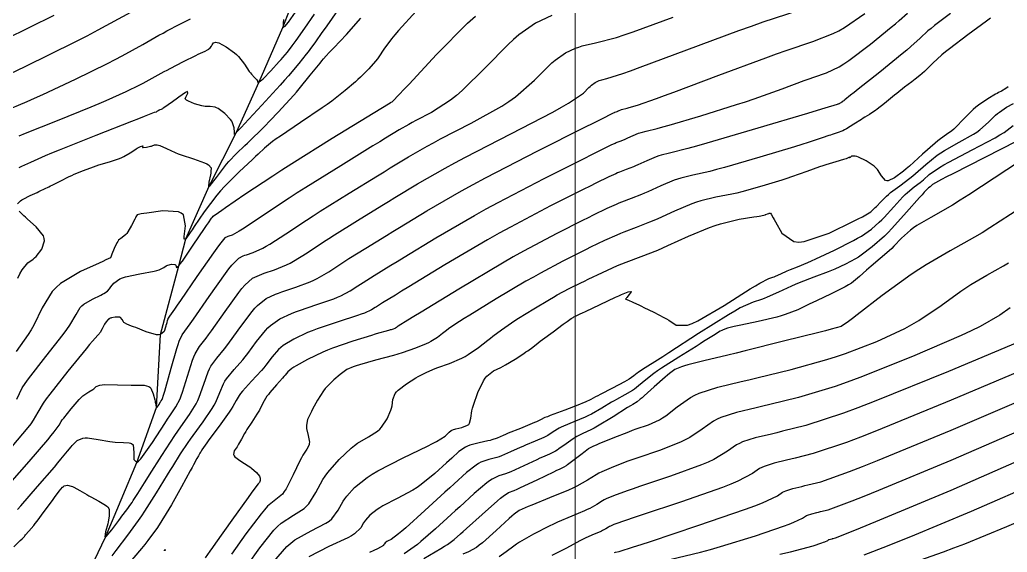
# Model space of a CAD drawing. Header units: metres. Extents: x 837475 to 838479, y 1189012 to 1191015.
# Drawn here: x 837627.1 to 837715, y 1190279.8 to 1190327.2 of the extents above; entities that cross this region are included whole.
import ezdxf

# ---------------------------------------------------------------- set-up
doc = ezdxf.new("R2010")
doc.units = ezdxf.units.M
doc.header["$LTSCALE"] = 0.3
doc.layers.add('COORD', color=7, linetype='Continuous', lineweight=20)
for name, color, linetype in [('COTAS 10', 1, 'Continuous'), ('COTAS INT', 252, 'Continuous'), ('DRENAJE', 5, 'Continuous')]:
    doc.layers.add(name, color=color, linetype=linetype)

msp = doc.modelspace()

# ---------------------------------------------------------------- linework, layer by layer
at = {"layer": 'COORD'}
msp.add_line((837676.514, 1189013.872), (837676.514, 1191013.872), dxfattribs=at)
at = {"layer": 'COTAS 10'}
for points in [[(837636.943, 1190327.899), (837634.044, 1190326.306), (837633.063, 1190325.796), (837632.005, 1190325.256), (837627.538, 1190323.057), (837623.487, 1190321.11)], [(837626.564, 1190280.319), (837627.134, 1190280.87), (837627.292, 1190281.015), (837627.324, 1190281.046), (837627.352, 1190281.072), (837627.415, 1190281.136), (837627.509, 1190281.246), (837627.558, 1190281.302), (837627.616, 1190281.369), (837627.907, 1190281.703), (837628.332, 1190282.22), (837628.475, 1190282.402), (837628.628, 1190282.601), (837629.274, 1190283.46), (837629.913, 1190284.325), (837630.062, 1190284.528), (837630.199, 1190284.715), (837630.593, 1190285.259), (837630.898, 1190285.612), (837630.979, 1190285.678), (837631.058, 1190285.73), (837631.331, 1190285.806), (837631.659, 1190285.725), (837631.773, 1190285.679), (837631.897, 1190285.622), (837632.43, 1190285.328), (837633.055, 1190284.961), (837633.237, 1190284.858), (837633.423, 1190284.754), (837634.129, 1190284.372), (837634.718, 1190284.028), (837634.83, 1190283.948), (837634.921, 1190283.874), (837635.065, 1190283.662), (837635.063, 1190283.468), (837635.062, 1190283.405), (837635.06, 1190283.339), (837635.048, 1190283.07), (837634.99, 1190282.674), (837634.959, 1190282.529), (837634.921, 1190282.368), (837634.727, 1190281.659), (837634.669, 1190281.189), (837634.716, 1190281.18), (837634.791, 1190281.223), (837635.288, 1190281.814), (837635.902, 1190282.655), (837636.05, 1190282.855), (837636.189, 1190283.042), (837636.609, 1190283.599), (837636.979, 1190284.108), (837637.085, 1190284.263), (837637.193, 1190284.426), (837637.599, 1190285.065), (837638.181, 1190285.999), (837638.4, 1190286.347), (837638.646, 1190286.734), (837639.742, 1190288.453), (837640.886, 1190290.213), (837641.162, 1190290.626), (837641.419, 1190291.005), (837642.198, 1190292.106), (837642.794, 1190293.057), (837642.937, 1190293.343), (837643.07, 1190293.639), (837643.466, 1190294.79), (837643.848, 1190295.887), (837643.97, 1190296.15), (837644.1, 1190296.394), (837644.633, 1190297.125), (837645.312, 1190297.928), (837645.535, 1190298.217), (837645.774, 1190298.535), (837646.761, 1190299.926), (837647.77, 1190301.269), (837648.021, 1190301.557), (837648.261, 1190301.809), (837649.029, 1190302.417), (837649.853, 1190302.8), (837650.127, 1190302.91), (837650.423, 1190303.021), (837651.658, 1190303.437), (837652.941, 1190303.907), (837653.266, 1190304.051), (837653.578, 1190304.202), (837654.595, 1190304.801), (837655.667, 1190305.515), (837656.014, 1190305.739), (837656.382, 1190305.973), (837657.892, 1190306.914), (837659.728, 1190308.038), (837660.301, 1190308.389), (837660.903, 1190308.756), (837663.312, 1190310.223), (837666.409, 1190312.001), (837667.444, 1190312.565), (837668.557, 1190313.16), (837673.216, 1190315.564), (837677.387, 1190317.669), (837678.19, 1190318.074), (837678.842, 1190318.403), (837679.928, 1190318.949), (837680.021, 1190318.99), (837680.073, 1190319.012), (837680.166, 1190319.047), (837680.267, 1190319.086), (837680.298, 1190319.099), (837680.33, 1190319.113), (837680.456, 1190319.171), (837680.585, 1190319.226), (837680.653, 1190319.248), (837680.767, 1190319.275), (837681.036, 1190319.343), (837681.166, 1190319.38), (837681.321, 1190319.424), (837682.084, 1190319.649), (837683.754, 1190320.224), (837684.482, 1190320.489), (837685.324, 1190320.8), (837689.323, 1190322.307), (837693.495, 1190323.865), (837694.447, 1190324.208), (837695.31, 1190324.513), (837697.693, 1190325.297), (837699.498, 1190326.008), (837699.998, 1190326.267), (837700.497, 1190326.553), (837702.297, 1190327.812)], [(837662.366, 1190328.011), (837660.802, 1190326.277), (837660.471, 1190325.89), (837660.183, 1190325.542), (837659.51, 1190324.62), (837659.066, 1190323.948), (837658.923, 1190323.759), (837658.771, 1190323.568), (837658.149, 1190322.866), (837657.416, 1190322.136), (837657.194, 1190321.928), (837656.964, 1190321.717), (837656.065, 1190320.931), (837654.876, 1190320.009), (837654.464, 1190319.711), (837654.015, 1190319.395), (837652.094, 1190318.102), (837650.287, 1190316.892), (837649.911, 1190316.63), (837649.588, 1190316.398), (837648.868, 1190315.82), (837648.299, 1190315.27), (837648.072, 1190315.055), (837647.814, 1190314.814), (837646.631, 1190313.717), (837645.313, 1190312.392), (837644.971, 1190312.008), (837644.639, 1190311.615), (837643.52, 1190310.131), (837642.626, 1190308.828), (837642.436, 1190308.55), (837642.27, 1190308.307), (837641.876, 1190307.727), (837641.729, 1190307.695), (837641.718, 1190307.797), (837641.721, 1190307.948), (837641.839, 1190308.892), (837641.657, 1190309.862), (837641.469, 1190310.028), (837641.223, 1190310.149), (837639.838, 1190310.218), (837638.406, 1190310.03), (837638.129, 1190309.991), (837637.905, 1190309.956), (837637.53, 1190309.876), (837637.434, 1190309.704), (837637.386, 1190309.611), (837637.328, 1190309.5), (837637.044, 1190308.935), (837636.705, 1190308.348), (837636.613, 1190308.223), (837636.521, 1190308.113), (837636.198, 1190307.853), (837635.896, 1190307.607), (837635.818, 1190307.507), (837635.742, 1190307.394), (837635.487, 1190306.87), (837635.291, 1190306.372), (837635.252, 1190306.275), (837635.22, 1190306.196), (837635.16, 1190306.057), (837634.741, 1190305.853), (837634.483, 1190305.732), (837634.164, 1190305.584), (837632.496, 1190304.816), (837630.714, 1190303.747), (837630.321, 1190303.408), (837629.973, 1190303.051), (837629.08, 1190301.606), (837628.356, 1190300.056), (837628.114, 1190299.632), (837627.854, 1190299.21), (837626.764, 1190297.707)], [(837647.361, 1190278.67), (837648.464, 1190280.235), (837649.718, 1190281.796), (837650.047, 1190282.132), (837650.369, 1190282.425), (837651.464, 1190283.136), (837652.403, 1190283.712), (837652.625, 1190283.919), (837652.831, 1190284.148), (837653.442, 1190285.15), (837654.067, 1190286.293), (837654.283, 1190286.61), (837654.517, 1190286.928), (837655.518, 1190288.079), (837656.6, 1190289.093), (837656.886, 1190289.324), (837657.165, 1190289.534), (837658.123, 1190290.112), (837658.939, 1190290.625), (837659.129, 1190290.794), (837659.303, 1190290.974), (837659.8, 1190291.721), (837660.118, 1190292.483), (837660.18, 1190292.673), (837660.23, 1190292.853), (837660.314, 1190293.429), (837660.504, 1190293.959), (837660.621, 1190294.111), (837660.766, 1190294.265), (837661.522, 1190294.839), (837662.361, 1190295.352), (837662.56, 1190295.467), (837662.743, 1190295.571), (837663.28, 1190295.849), (837663.863, 1190296.095), (837664.075, 1190296.179), (837664.309, 1190296.269), (837665.335, 1190296.65), (837666.444, 1190297.125), (837666.73, 1190297.274), (837667.006, 1190297.431), (837667.929, 1190298.063), (837668.766, 1190298.719), (837668.989, 1190298.892), (837669.208, 1190299.06), (837669.967, 1190299.635), (837670.853, 1190300.256), (837671.152, 1190300.454), (837671.475, 1190300.663), (837672.837, 1190301.511), (837674.244, 1190302.346), (837674.595, 1190302.548), (837674.929, 1190302.736), (837675.996, 1190303.305), (837677.033, 1190303.819), (837677.347, 1190303.973), (837677.674, 1190304.131), (837678.952, 1190304.74), (837680.308, 1190305.348), (837680.683, 1190305.506), (837681.058, 1190305.659), (837682.409, 1190306.172), (837683.877, 1190306.741), (837684.324, 1190306.929), (837684.789, 1190307.13), (837686.618, 1190307.967), (837688.494, 1190308.76), (837688.989, 1190308.933), (837689.473, 1190309.087), (837691.136, 1190309.475), (837692.44, 1190309.688), (837692.699, 1190309.732), (837692.913, 1190309.769), (837693.319, 1190309.848), (837693.439, 1190309.886), (837693.475, 1190309.897), (837693.51, 1190309.91), (837693.645, 1190309.958), (837693.756, 1190309.998), (837693.776, 1190310.005), (837693.792, 1190310.01), (837693.811, 1190310.013), (837693.812, 1190310.011), (837693.858, 1190310.034), (837693.904, 1190310.035), (837693.916, 1190310.026), (837693.928, 1190310.014), (837693.97, 1190309.937), (837694.14, 1190309.614), (837694.233, 1190309.447), (837694.346, 1190309.245), (837694.921, 1190308.234), (837695.997, 1190307.486), (837696.426, 1190307.451), (837696.912, 1190307.49), (837699.141, 1190308.25), (837701.289, 1190309.299), (837701.724, 1190309.519), (837702.09, 1190309.709), (837702.835, 1190310.143), (837703.151, 1190310.425), (837703.246, 1190310.519), (837703.345, 1190310.62), (837703.73, 1190311.042), (837704.236, 1190311.546), (837704.411, 1190311.697), (837704.601, 1190311.855), (837705.417, 1190312.468), (837706.331, 1190313.153), (837706.584, 1190313.356), (837706.836, 1190313.564), (837707.749, 1190314.364), (837708.759, 1190315.177), (837709.074, 1190315.394), (837709.404, 1190315.606), (837710.722, 1190316.344), (837711.984, 1190317.051), (837712.279, 1190317.244), (837712.549, 1190317.436), (837713.327, 1190318.122), (837713.949, 1190318.74), (837714.121, 1190318.889), (837714.294, 1190319.029), (837714.915, 1190319.456), (837715.535, 1190319.792)], [(837663.066, 1190279.267), (837664.582, 1190280.165), (837664.897, 1190280.359), (837665.166, 1190280.531), (837665.759, 1190280.954), (837666.32, 1190281.463), (837666.568, 1190281.688), (837666.858, 1190281.95), (837668.241, 1190283.201), (837669.605, 1190284.406), (837669.882, 1190284.638), (837670.115, 1190284.827), (837670.595, 1190285.146), (837671.105, 1190285.342), (837671.358, 1190285.454), (837671.659, 1190285.591), (837673.15, 1190286.292), (837674.617, 1190286.992), (837674.904, 1190287.128), (837675.138, 1190287.239), (837675.55, 1190287.432), (837675.748, 1190287.562), (837675.846, 1190287.634), (837675.963, 1190287.722), (837676.544, 1190288.168), (837677.154, 1190288.637), (837677.29, 1190288.74), (837677.411, 1190288.831), (837677.727, 1190289.062), (837678.197, 1190289.301), (837678.414, 1190289.398), (837678.669, 1190289.508), (837679.907, 1190290.015), (837681.292, 1190290.555), (837681.64, 1190290.687), (837681.972, 1190290.81), (837683.044, 1190291.187), (837684.029, 1190291.63), (837684.307, 1190291.794), (837684.586, 1190291.977), (837685.614, 1190292.788), (837686.799, 1190293.618), (837687.178, 1190293.813), (837687.58, 1190293.993), (837689.214, 1190294.516), (837691.297, 1190295.02), (837691.982, 1190295.187), (837692.713, 1190295.367), (837695.743, 1190296.117), (837698.942, 1190297), (837699.78, 1190297.264), (837700.597, 1190297.536), (837703.376, 1190298.588), (837705.862, 1190299.755), (837706.495, 1190300.099), (837707.104, 1190300.453), (837709.102, 1190301.809), (837710.847, 1190303.085), (837711.297, 1190303.388), (837711.732, 1190303.67), (837713.181, 1190304.506), (837714.656, 1190305.324), (837715.108, 1190305.594)], [(837684.344, 1190279.045), (837687.678, 1190279.846), (837688.576, 1190280.086), (837689.464, 1190280.335), (837692.583, 1190281.3), (837695.081, 1190282.16), (837695.578, 1190282.342), (837695.99, 1190282.5), (837696.775, 1190282.867), (837697.04, 1190283.053), (837697.125, 1190283.097), (837697.215, 1190283.137), (837697.582, 1190283.255), (837698.049, 1190283.368), (837698.202, 1190283.405), (837698.366, 1190283.445), (837699.046, 1190283.613), (837701.18, 1190284.404), (837702.261, 1190284.837), (837703.555, 1190285.363), (837710, 1190288.035), (837717.448, 1190291.266)]]:
    msp.add_lwpolyline(points, dxfattribs=at)
at = {"layer": 'COTAS INT'}
for points in [[(837625.837, 1190325.514), (837630.152, 1190327.657)], [(837674.462, 1190327.612), (837672.999, 1190326.945), (837671.518, 1190325.889), (837671.048, 1190325.485), (837670.552, 1190325.033), (837668.545, 1190322.999), (837666.485, 1190320.954), (837665.956, 1190320.495), (837665.445, 1190320.083), (837663.75, 1190318.983), (837662.348, 1190318.262), (837662.022, 1190318.088), (837661.723, 1190317.927), (837660.868, 1190317.438), (837659.655, 1190316.697), (837659.131, 1190316.376), (837658.526, 1190316.004), (837655.658, 1190314.244), (837652.548, 1190312.305), (837651.789, 1190311.822), (837651.075, 1190311.361), (837648.866, 1190309.891), (837647.258, 1190308.809), (837646.922, 1190308.594), (837646.635, 1190308.415), (837645.993, 1190308.074), (837645.695, 1190307.973), (837645.624, 1190307.947), (837645.557, 1190307.92), (837645.359, 1190307.828), (837644.874, 1190307.245), (837644.627, 1190306.909), (837644.331, 1190306.498), (837642.857, 1190304.384), (837641.391, 1190302.254), (837641.101, 1190301.834), (837640.861, 1190301.487), (837640.41, 1190300.844), (837640.305, 1190300.681), (837640.282, 1190300.637), (837640.263, 1190300.594), (837640.216, 1190300.44), (837640.189, 1190300.306), (837640.182, 1190300.275), (837640.175, 1190300.247), (837640.151, 1190300.167), (837640.105, 1190300.026), (837640.084, 1190299.959), (837640.059, 1190299.88), (837639.938, 1190299.496), (837639.608, 1190299.21), (837639.451, 1190299.193), (837639.265, 1190299.202), (837638.356, 1190299.462), (837637.425, 1190299.83), (837637.226, 1190299.908), (837637.051, 1190299.975), (837636.63, 1190300.133), (837636.409, 1190300.252), (837636.36, 1190300.295), (837636.317, 1190300.342), (837636.204, 1190300.551), (837636.063, 1190300.729), (837636.001, 1190300.757), (837635.929, 1190300.776), (837635.588, 1190300.768), (837635.252, 1190300.702), (837635.185, 1190300.684), (837635.128, 1190300.667), (837635.012, 1190300.605), (837634.955, 1190300.536), (837634.935, 1190300.513), (837634.912, 1190300.488), (837634.815, 1190300.388), (837634.687, 1190300.22), (837634.646, 1190300.153), (837634.602, 1190300.078), (837634.419, 1190299.731), (837634.239, 1190299.397), (837634.196, 1190299.329), (837634.157, 1190299.272), (837634.039, 1190299.155), (837633.571, 1190298.637), (837633.311, 1190298.327), (837632.993, 1190297.945), (837631.374, 1190295.965), (837629.755, 1190293.912), (837629.438, 1190293.485), (837629.178, 1190293.119), (837628.711, 1190292.305), (837628.299, 1190291.585), (837628.073, 1190291.278), (837627.798, 1190290.924), (837626.4, 1190289.256)], [(837626.832, 1190293.473), (837627.32, 1190294.456), (837627.573, 1190294.842), (837627.878, 1190295.276), (837629.406, 1190297.251), (837630.953, 1190299.224), (837631.27, 1190299.656), (837631.538, 1190300.04), (837632.106, 1190301.014), (837632.482, 1190301.618), (837632.629, 1190301.768), (837632.796, 1190301.91), (837633.553, 1190302.362), (837634.294, 1190302.72), (837634.449, 1190302.802), (837634.583, 1190302.877), (837634.888, 1190303.089), (837635.078, 1190303.299), (837635.139, 1190303.373), (837635.204, 1190303.453), (837635.471, 1190303.801), (837636.004, 1190304.167), (837636.237, 1190304.258), (837636.507, 1190304.346), (837637.792, 1190304.626), (837639.048, 1190304.866), (837639.3, 1190304.927), (837639.51, 1190304.987), (837639.922, 1190305.183), (837640.112, 1190305.339), (837640.181, 1190305.373), (837640.258, 1190305.403), (837640.597, 1190305.477), (837640.9, 1190305.462), (837640.954, 1190305.436), (837640.995, 1190305.399), (837641.035, 1190305.187), (837641.239, 1190305.323), (837641.383, 1190305.505), (837641.565, 1190305.751), (837642.541, 1190307.163), (837643.534, 1190308.642), (837643.727, 1190308.93), (837643.885, 1190309.165), (837644.161, 1190309.575), (837644.213, 1190309.642), (837644.229, 1190309.661), (837644.247, 1190309.68), (837644.318, 1190309.75), (837644.795, 1190310.093), (837645.068, 1190310.283), (837645.403, 1190310.516), (837647.121, 1190311.702), (837649.605, 1190313.352), (837650.422, 1190313.878), (837651.295, 1190314.433), (837654.913, 1190316.687), (837659.24, 1190319.344), (837660.053, 1190319.844), (837660.105, 1190319.873), (837660.123, 1190319.883), (837660.143, 1190319.894), (837660.229, 1190319.938), (837660.895, 1190320.612), (837661.28, 1190321.019), (837661.753, 1190321.523), (837664.189, 1190324.139), (837666.96, 1190326.947), (837667.644, 1190327.57)], [(837626.896, 1190283.635), (837627.192, 1190283.976), (837628.67, 1190285.677), (837630.175, 1190287.42), (837630.488, 1190287.787), (837630.756, 1190288.105), (837631.349, 1190288.835), (837631.662, 1190289.225), (837631.754, 1190289.328), (837631.847, 1190289.429), (837632.202, 1190289.772), (837632.714, 1190289.989), (837632.907, 1190290.01), (837633.122, 1190290.013), (837634.083, 1190289.882), (837635.099, 1190289.688), (837635.348, 1190289.653), (837635.583, 1190289.625), (837636.318, 1190289.589), (837636.843, 1190289.566), (837636.947, 1190289.546), (837637.032, 1190289.521), (837637.188, 1190289.38), (837637.219, 1190289.075), (837637.226, 1190288.946), (837637.232, 1190288.797), (837637.247, 1190288.099), (837637.504, 1190287.828), (837637.664, 1190287.948), (837637.861, 1190288.153), (837638.893, 1190289.601), (837639.992, 1190291.303), (837640.232, 1190291.67), (837640.445, 1190291.99), (837640.982, 1190292.767), (837641.358, 1190293.479), (837641.47, 1190293.759), (837641.584, 1190294.074), (837642.022, 1190295.512), (837642.464, 1190296.935), (837642.581, 1190297.241), (837642.696, 1190297.509), (837643.091, 1190298.16), (837643.671, 1190298.881), (837643.901, 1190299.193), (837644.163, 1190299.555), (837645.362, 1190301.269), (837646.587, 1190302.959), (837646.865, 1190303.306), (837647.117, 1190303.599), (837647.806, 1190304.221), (837648.421, 1190304.507), (837648.626, 1190304.589), (837648.847, 1190304.672), (837649.77, 1190304.983), (837650.839, 1190305.41), (837651.152, 1190305.566), (837651.471, 1190305.738), (837652.685, 1190306.498), (837654.136, 1190307.464), (837654.606, 1190307.766), (837655.104, 1190308.084), (837657.147, 1190309.357), (837659.327, 1190310.694), (837659.911, 1190311.051), (837660.487, 1190311.403), (837662.497, 1190312.628), (837664.959, 1190314.033), (837665.82, 1190314.498), (837666.758, 1190314.997), (837670.792, 1190317.073), (837674.546, 1190319.027), (837675.307, 1190319.448), (837675.948, 1190319.817), (837677.256, 1190320.718), (837677.737, 1190321.206), (837677.856, 1190321.314), (837677.968, 1190321.411), (837678.323, 1190321.664), (837678.673, 1190321.823), (837678.783, 1190321.861), (837678.899, 1190321.897), (837679.362, 1190322.001), (837680.757, 1190322.449), (837681.46, 1190322.701), (837682.3, 1190323.008), (837686.478, 1190324.578), (837691.099, 1190326.29), (837692.218, 1190326.687), (837693.267, 1190327.051), (837696.478, 1190328.085)], [(837655.384, 1190328.077), (837654.413, 1190326.704), (837654.19, 1190326.387), (837653.986, 1190326.097), (837653.414, 1190325.279), (837652.918, 1190324.593), (837652.762, 1190324.386), (837652.599, 1190324.173), (837651.942, 1190323.343), (837651.003, 1190322.24), (837650.662, 1190321.854), (837650.284, 1190321.434), (837648.627, 1190319.626), (837647.108, 1190317.99), (837646.818, 1190317.679), (837646.584, 1190317.428), (837646.213, 1190317.032), (837646.207, 1190317.122), (837646.204, 1190317.178), (837646.2, 1190317.247), (837646.181, 1190317.609), (837646.038, 1190318.08), (837645.956, 1190318.218), (837645.856, 1190318.359), (837645.341, 1190318.896), (837644.754, 1190319.332), (837644.609, 1190319.41), (837644.472, 1190319.47), (837644.037, 1190319.528), (837643.591, 1190319.527), (837643.446, 1190319.549), (837643.292, 1190319.58), (837642.657, 1190319.77), (837642.105, 1190319.992), (837642.003, 1190320.042), (837641.924, 1190320.088), (837641.819, 1190320.215), (837641.881, 1190320.351), (837641.906, 1190320.403), (837641.935, 1190320.46), (837642.067, 1190320.718), (837642.034, 1190320.842), (837641.958, 1190320.815), (837641.854, 1190320.762), (837641.237, 1190320.349), (837640.56, 1190319.856), (837640.417, 1190319.753), (837640.293, 1190319.664), (837640.009, 1190319.461), (837639.861, 1190319.364), (837639.823, 1190319.341), (837639.786, 1190319.321), (837639.667, 1190319.262), (837639.561, 1190319.212), (837639.533, 1190319.197), (837639.506, 1190319.182), (837639.414, 1190319.122), (837639.307, 1190319.06), (837639.27, 1190319.044), (837639.231, 1190319.028), (837639.065, 1190318.973), (837638.156, 1190318.63), (837637.648, 1190318.433), (837637.029, 1190318.19), (837633.867, 1190316.945), (837630.608, 1190315.642), (837629.928, 1190315.364), (837629.344, 1190315.122), (837628.037, 1190314.543), (837627.252, 1190314.17), (837626.997, 1190314.058)], [(837627.038, 1190316.918), (837627.618, 1190317.154), (837630.448, 1190318.282), (837633.456, 1190319.494), (837634.148, 1190319.782), (837634.779, 1190320.05), (837636.552, 1190320.846), (837637.788, 1190321.454), (837638.081, 1190321.604), (837638.352, 1190321.745), (837639.154, 1190322.186), (837639.942, 1190322.625), (837640.205, 1190322.764), (837640.486, 1190322.912), (837641.664, 1190323.513), (837642.755, 1190324.055), (837642.982, 1190324.166), (837643.176, 1190324.26), (837643.607, 1190324.456), (837643.807, 1190324.552), (837643.856, 1190324.583), (837643.903, 1190324.615), (837644.05, 1190324.747), (837644.171, 1190324.901), (837644.202, 1190324.948), (837644.232, 1190324.997), (837644.328, 1190325.187), (837644.556, 1190325.256), (837644.668, 1190325.228), (837644.803, 1190325.179), (837645.466, 1190324.831), (837646.205, 1190324.3), (837646.387, 1190324.135), (837646.56, 1190323.962), (837647.101, 1190323.275), (837647.526, 1190322.645), (837647.625, 1190322.51), (837647.716, 1190322.391), (837647.975, 1190322.1), (837648.142, 1190321.944), (837648.174, 1190321.91), (837648.2, 1190321.881), (837648.243, 1190321.806), (837648.254, 1190321.753), (837648.26, 1190321.736), (837648.268, 1190321.718), (837648.307, 1190321.647), (837648.51, 1190321.764), (837648.621, 1190321.864), (837648.756, 1190321.994), (837649.443, 1190322.709), (837650.182, 1190323.515), (837650.35, 1190323.702), (837650.503, 1190323.874), (837650.922, 1190324.366), (837651.35, 1190324.932), (837651.508, 1190325.15), (837651.684, 1190325.395), (837652.462, 1190326.504), (837653.325, 1190327.742)], [(837635.332, 1190279.521), (837635.668, 1190279.973), (837636.718, 1190281.362), (837637.67, 1190282.671), (837637.944, 1190283.072), (837638.223, 1190283.489), (837639.266, 1190285.135), (837640.247, 1190286.731), (837640.486, 1190287.117), (837640.711, 1190287.478), (837641.408, 1190288.582), (837642.083, 1190289.596), (837642.295, 1190289.901), (837642.518, 1190290.217), (837643.413, 1190291.444), (837644.231, 1190292.636), (837644.404, 1190292.928), (837644.555, 1190293.205), (837644.911, 1190294.068), (837645.231, 1190294.84), (837645.36, 1190295.058), (837645.505, 1190295.278), (837646.174, 1190296.091), (837646.954, 1190296.975), (837647.169, 1190297.24), (837647.385, 1190297.515), (837648.16, 1190298.582), (837648.952, 1190299.579), (837649.177, 1190299.809), (837649.406, 1190300.019), (837650.253, 1190300.614), (837651.284, 1190301.093), (837651.629, 1190301.231), (837651.998, 1190301.37), (837653.547, 1190301.892), (837655.043, 1190302.404), (837655.381, 1190302.537), (837655.685, 1190302.667), (837656.505, 1190303.105), (837657.198, 1190303.566), (837657.423, 1190303.711), (837657.661, 1190303.863), (837658.637, 1190304.471), (837660.128, 1190305.383), (837660.691, 1190305.726), (837661.319, 1190306.109), (837664.127, 1190307.817), (837667.572, 1190309.825), (837668.602, 1190310.396), (837669.664, 1190310.973), (837673.772, 1190313.113), (837677.316, 1190314.899), (837678.022, 1190315.254), (837678.608, 1190315.548), (837679.733, 1190316.107), (837680.079, 1190316.262), (837680.174, 1190316.302), (837680.27, 1190316.341), (837680.615, 1190316.472), (837680.989, 1190316.617), (837681.103, 1190316.665), (837681.222, 1190316.717), (837681.688, 1190316.93), (837682.167, 1190317.132), (837682.293, 1190317.177), (837682.417, 1190317.216), (837682.841, 1190317.315), (837683.836, 1190317.567), (837684.319, 1190317.703), (837684.893, 1190317.867), (837687.715, 1190318.699), (837690.899, 1190319.686), (837691.7, 1190319.948), (837692.466, 1190320.205), (837694.942, 1190321.093), (837696.919, 1190321.831), (837697.369, 1190321.993), (837697.778, 1190322.138), (837698.907, 1190322.509), (837700.027, 1190323.057), (837700.43, 1190323.312), (837700.874, 1190323.613), (837702.813, 1190325.076), (837704.66, 1190326.569), (837705.046, 1190326.889), (837705.377, 1190327.169), (837706.118, 1190327.842)], [(837709.948, 1190327.801), (837708.519, 1190326.718), (837708.207, 1190326.47), (837707.931, 1190326.244), (837707.239, 1190325.613), (837706.41, 1190324.854), (837706.048, 1190324.547), (837705.628, 1190324.197), (837703.636, 1190322.584), (837701.72, 1190321.057), (837701.349, 1190320.761), (837701.047, 1190320.521), (837700.532, 1190320.112), (837700.469, 1190320.062), (837700.451, 1190320.048), (837700.433, 1190320.033), (837700.368, 1190319.981), (837700.31, 1190319.935), (837700.297, 1190319.925), (837700.284, 1190319.916), (837700.247, 1190319.892), (837700.209, 1190319.869), (837700.197, 1190319.861), (837700.182, 1190319.852), (837700.122, 1190319.813), (837700.061, 1190319.775), (837700.031, 1190319.76), (837699.987, 1190319.743), (837699.945, 1190319.73), (837699.932, 1190319.725), (837699.918, 1190319.721), (837699.864, 1190319.701), (837698.745, 1190319.364), (837698.061, 1190319.159), (837697.214, 1190318.906), (837692.801, 1190317.587), (837688.262, 1190316.25), (837687.335, 1190315.985), (837686.552, 1190315.766), (837684.915, 1190315.355), (837684.181, 1190315.184), (837683.967, 1190315.116), (837683.749, 1190315.039), (837682.921, 1190314.689), (837682.114, 1190314.32), (837681.908, 1190314.231), (837681.711, 1190314.148), (837681.063, 1190313.897), (837680.467, 1190313.671), (837680.301, 1190313.603), (837680.136, 1190313.534), (837679.538, 1190313.265), (837678.375, 1190312.694), (837677.853, 1190312.434), (837677.245, 1190312.129), (837674.328, 1190310.661), (837670.771, 1190308.787), (837669.759, 1190308.227), (837668.736, 1190307.649), (837664.942, 1190305.412), (837661.735, 1190303.462), (837661.081, 1190303.064), (837660.529, 1190302.728), (837659.382, 1190302.028), (837658.939, 1190301.752), (837658.831, 1190301.683), (837658.729, 1190301.617), (837658.415, 1190301.408), (837657.792, 1190301.131), (837657.495, 1190301.023), (837657.146, 1190300.901), (837655.435, 1190300.346), (837653.574, 1190299.719), (837653.13, 1190299.552), (837652.716, 1190299.386), (837651.476, 1190298.811), (837650.55, 1190298.229), (837650.333, 1190298.061), (837650.134, 1190297.888), (837649.559, 1190297.239), (837648.996, 1190296.495), (837648.803, 1190296.264), (837648.596, 1190296.022), (837647.716, 1190295.056), (837646.91, 1190294.163), (837646.749, 1190293.966), (837646.615, 1190293.792), (837646.356, 1190293.346), (837646.072, 1190292.812), (837645.923, 1190292.581), (837645.742, 1190292.315), (837644.832, 1190291.056), (837643.922, 1190289.825), (837643.741, 1190289.576), (837643.592, 1190289.368), (837643.308, 1190288.947), (837643.231, 1190288.804), (837643.211, 1190288.769), (837643.191, 1190288.738), (837643.126, 1190288.642), (837643.048, 1190288.524), (837643.021, 1190288.477), (837642.992, 1190288.425), (837642.866, 1190288.184), (837642.571, 1190287.626), (837642.434, 1190287.372), (837642.274, 1190287.076), (837641.499, 1190285.648), (837640.604, 1190284.057), (837640.369, 1190283.657), (837640.138, 1190283.276), (837639.351, 1190282.046), (837638.494, 1190280.865), (837638.22, 1190280.515), (837637.931, 1190280.153), (837636.753, 1190278.763)], [(837650.565, 1190327.254), (837650.548, 1190326.954), (837650.543, 1190326.878), (837650.538, 1190326.804), (837650.52, 1190326.559), (837650.714, 1190326.676), (837650.843, 1190326.831), (837651.005, 1190327.038), (837651.858, 1190328.228)], [(837625.644, 1190319.072), (837627.745, 1190319.956), (837628.419, 1190320.256), (837629.133, 1190320.58), (837632.045, 1190321.951), (837634.897, 1190323.355), (837635.572, 1190323.7), (837636.198, 1190324.025), (837638.049, 1190325.042), (837639.481, 1190325.862), (837639.844, 1190326.064), (837640.192, 1190326.254), (837641.328, 1190326.847), (837642.295, 1190327.318)], [(837626.207, 1190285.937), (837627.917, 1190287.906), (837629.578, 1190289.84), (837629.898, 1190290.223), (837630.157, 1190290.541), (837630.59, 1190291.137), (837630.777, 1190291.462), (837630.881, 1190291.608), (837631.007, 1190291.779), (837631.654, 1190292.599), (837632.379, 1190293.428), (837632.555, 1190293.604), (837632.721, 1190293.758), (837633.23, 1190294.12), (837633.599, 1190294.324), (837633.676, 1190294.376), (837633.743, 1190294.428), (837633.894, 1190294.601), (837634.233, 1190294.722), (837634.417, 1190294.741), (837634.642, 1190294.753), (837635.782, 1190294.745), (837636.999, 1190294.709), (837637.272, 1190294.704), (837637.517, 1190294.701), (837638.173, 1190294.71), (837638.587, 1190294.603), (837638.679, 1190294.527), (837638.762, 1190294.432), (837638.981, 1190293.921), (837639.11, 1190293.391), (837639.136, 1190293.283), (837639.158, 1190293.192), (837639.201, 1190293.003), (837639.215, 1190292.916), (837639.217, 1190292.889), (837639.22, 1190292.861), (837639.224, 1190292.749), (837639.261, 1190292.71), (837639.284, 1190292.727), (837639.313, 1190292.757), (837639.463, 1190292.968), (837639.623, 1190293.215), (837639.658, 1190293.268), (837639.689, 1190293.315), (837639.767, 1190293.428), (837639.922, 1190293.9), (837640.002, 1190294.174), (837640.098, 1190294.509), (837640.577, 1190296.234), (837641.08, 1190297.983), (837641.192, 1190298.333), (837641.291, 1190298.625), (837641.55, 1190299.194), (837642.029, 1190299.834), (837642.268, 1190300.17), (837642.552, 1190300.575), (837643.963, 1190302.613), (837645.405, 1190304.65), (837645.709, 1190305.054), (837645.973, 1190305.39), (837646.582, 1190306.024), (837646.989, 1190306.213), (837647.125, 1190306.268), (837647.271, 1190306.323), (837647.882, 1190306.528), (837648.737, 1190306.913), (837649.037, 1190307.08), (837649.364, 1190307.274), (837650.775, 1190308.194), (837652.606, 1190309.413), (837653.197, 1190309.794), (837653.826, 1190310.195), (837656.403, 1190311.8), (837658.926, 1190313.349), (837659.521, 1190313.713), (837660.071, 1190314.05), (837661.683, 1190315.033), (837663.341, 1190315.98), (837663.921, 1190316.293), (837664.553, 1190316.629), (837667.271, 1190318.028), (837669.996, 1190319.555), (837670.631, 1190319.972), (837671.216, 1190320.386), (837672.9, 1190321.859), (837674.145, 1190323.119), (837674.452, 1190323.399), (837674.743, 1190323.65), (837675.661, 1190324.304), (837676.568, 1190324.718), (837676.852, 1190324.816), (837677.151, 1190324.907), (837678.35, 1190325.178), (837680.196, 1190325.666), (837680.903, 1190325.894), (837681.696, 1190326.163), (837685.264, 1190327.468)], [(837626.886, 1190310.864), (837627.158, 1190311.124), (837627.272, 1190311.201), (837627.401, 1190311.28), (837628.007, 1190311.586), (837628.637, 1190311.872), (837628.783, 1190311.939), (837628.916, 1190312.001), (837629.292, 1190312.18), (837629.685, 1190312.377), (837629.828, 1190312.449), (837629.987, 1190312.53), (837630.688, 1190312.885), (837631.495, 1190313.277), (837631.721, 1190313.38), (837631.948, 1190313.481), (837632.779, 1190313.827), (837633.643, 1190314.148), (837633.892, 1190314.233), (837634.144, 1190314.317), (837635.088, 1190314.605), (837635.959, 1190314.893), (837636.165, 1190314.977), (837636.356, 1190315.062), (837636.919, 1190315.384), (837637.343, 1190315.672), (837637.447, 1190315.737), (837637.544, 1190315.795), (837637.846, 1190315.95), (837638.033, 1190316.017), (837638.058, 1190316.021), (837638.071, 1190316.018), (837638.023, 1190315.951), (837638.003, 1190315.877), (837638.034, 1190315.87), (837638.081, 1190315.867), (837638.383, 1190315.904), (837638.737, 1190315.979), (837638.817, 1190316.001), (837638.889, 1190316.023), (837639.083, 1190316.108), (837639.333, 1190316.11), (837639.44, 1190316.08), (837639.563, 1190316.038), (837640.144, 1190315.773), (837640.935, 1190315.418), (837641.189, 1190315.318), (837641.46, 1190315.217), (837642.568, 1190314.847), (837643.544, 1190314.498), (837643.731, 1190314.411), (837643.883, 1190314.327), (837644.132, 1190314.059), (837644.107, 1190313.719), (837644.086, 1190313.589), (837644.06, 1190313.445), (837643.913, 1190312.797), (837643.904, 1190312.402), (837643.964, 1190312.417), (837644.052, 1190312.486), (837644.595, 1190313.184), (837645.307, 1190314.15), (837645.501, 1190314.388), (837645.694, 1190314.613), (837646.381, 1190315.321), (837647.138, 1190316.038), (837647.376, 1190316.269), (837647.625, 1190316.514), (837648.627, 1190317.515), (837649.615, 1190318.521), (837649.856, 1190318.77), (837650.082, 1190319.005), (837650.783, 1190319.745), (837651.484, 1190320.535), (837651.711, 1190320.801), (837651.953, 1190321.088), (837652.945, 1190322.297), (837653.822, 1190323.381), (837653.99, 1190323.589), (837654.127, 1190323.757), (837654.353, 1190324.031), (837654.642, 1190324.331), (837654.818, 1190324.515), (837655.036, 1190324.743), (837656.169, 1190325.931), (837657.456, 1190327.384)], [(837713.499, 1190327.397), (837713.139, 1190327.13), (837711.489, 1190325.911), (837709.838, 1190324.66), (837709.478, 1190324.374), (837709.16, 1190324.113), (837708.36, 1190323.385), (837707.865, 1190322.877), (837707.739, 1190322.755), (837707.617, 1190322.64), (837707.217, 1190322.294), (837706.784, 1190321.951), (837706.641, 1190321.839), (837706.488, 1190321.72), (837705.855, 1190321.229), (837705.154, 1190320.68), (837704.959, 1190320.525), (837704.764, 1190320.368), (837704.053, 1190319.791), (837703.415, 1190319.284), (837703.264, 1190319.171), (837703.125, 1190319.071), (837702.717, 1190318.808), (837702.304, 1190318.563), (837702.162, 1190318.474), (837702.007, 1190318.376), (837701.345, 1190317.946), (837700.666, 1190317.528), (837700.5, 1190317.439), (837700.343, 1190317.36), (837699.859, 1190317.169), (837699.394, 1190317.028), (837699.25, 1190316.98), (837699.099, 1190316.929), (837698.501, 1190316.716), (837697.263, 1190316.31), (837696.71, 1190316.137), (837696.065, 1190315.939), (837692.974, 1190315.007), (837689.812, 1190314.09), (837689.123, 1190313.901), (837688.515, 1190313.74), (837686.988, 1190313.395), (837685.945, 1190313.151), (837685.641, 1190313.055), (837685.33, 1190312.946), (837684.153, 1190312.449), (837683.005, 1190311.924), (837682.714, 1190311.797), (837682.433, 1190311.679), (837681.512, 1190311.322), (837680.664, 1190311), (837680.428, 1190310.904), (837680.193, 1190310.805), (837679.343, 1190310.423), (837678.141, 1190309.839), (837677.684, 1190309.613), (837677.174, 1190309.359), (837674.884, 1190308.209), (837671.944, 1190306.64), (837671.024, 1190306.122), (837670.057, 1190305.568), (837666.184, 1190303.267), (837662.816, 1190301.217), (837662.168, 1190300.823), (837661.644, 1190300.503), (837660.781, 1190299.971), (837660.721, 1190299.926), (837660.687, 1190299.9), (837660.621, 1190299.848), (837660.536, 1190299.794), (837660.507, 1190299.779), (837660.475, 1190299.764), (837660.337, 1190299.708), (837660.143, 1190299.645), (837660.076, 1190299.625), (837660.004, 1190299.604), (837659.692, 1190299.519), (837659.029, 1190299.325), (837658.734, 1190299.236), (837658.39, 1190299.131), (837656.749, 1190298.621), (837654.937, 1190298.002), (837654.487, 1190297.828), (837654.06, 1190297.652), (837652.7, 1190297.007), (837651.694, 1190296.439), (837651.489, 1190296.312), (837651.317, 1190296.198), (837650.958, 1190295.895), (837650.71, 1190295.585), (837650.607, 1190295.466), (837650.488, 1190295.334), (837649.934, 1190294.737), (837649.354, 1190294.068), (837649.219, 1190293.889), (837649.095, 1190293.714), (837648.74, 1190293.107), (837648.417, 1190292.492), (837648.313, 1190292.312), (837648.203, 1190292.128), (837647.753, 1190291.427), (837647.311, 1190290.749), (837647.206, 1190290.579), (837647.109, 1190290.417), (837646.819, 1190289.895), (837646.574, 1190289.45), (837646.505, 1190289.336), (837646.435, 1190289.227), (837646.179, 1190288.866), (837646.113, 1190288.52), (837646.162, 1190288.42), (837646.241, 1190288.317), (837646.773, 1190287.932), (837647.426, 1190287.538), (837647.581, 1190287.43), (837647.725, 1190287.322), (837648.155, 1190286.939), (837648.426, 1190286.595), (837648.471, 1190286.512), (837648.502, 1190286.435), (837648.502, 1190286.204), (837648.422, 1190286.043), (837648.402, 1190286.011), (837648.383, 1190285.983), (837648.323, 1190285.927), (837647.929, 1190285.416), (837647.699, 1190285.102), (837647.418, 1190284.713), (837645.968, 1190282.686), (837644.517, 1190280.643), (837644.234, 1190280.244), (837644.004, 1190279.917), (837643.602, 1190279.34)], [(837715.078, 1190321.272), (837714.873, 1190321.133), (837714.475, 1190320.888), (837714.209, 1190320.756), (837714.087, 1190320.689), (837713.944, 1190320.608), (837713.253, 1190320.208), (837712.425, 1190319.639), (837712.195, 1190319.452), (837711.966, 1190319.253), (837711.136, 1190318.43), (837710.395, 1190317.664), (837710.22, 1190317.502), (837710.06, 1190317.36), (837709.592, 1190317.03), (837709.034, 1190316.643), (837708.815, 1190316.467), (837708.569, 1190316.26), (837707.451, 1190315.264), (837706.28, 1190314.216), (837706.001, 1190313.976), (837705.741, 1190313.758), (837704.963, 1190313.154), (837704.391, 1190312.902), (837704.26, 1190312.907), (837704.14, 1190312.943), (837703.81, 1190313.343), (837703.445, 1190313.919), (837703.305, 1190314.067), (837703.147, 1190314.21), (837702.437, 1190314.684), (837701.738, 1190315.013), (837701.588, 1190315.065), (837701.456, 1190315.1), (837701.138, 1190315.083), (837700.992, 1190314.992), (837700.969, 1190314.979), (837700.954, 1190314.972), (837700.962, 1190314.993), (837700.987, 1190315.025), (837700.983, 1190315.025), (837700.973, 1190315.021), (837700.898, 1190314.975), (837700.653, 1190314.873), (837700.537, 1190314.834), (837700.399, 1190314.791), (837699.73, 1190314.595), (837698.842, 1190314.325), (837698.568, 1190314.235), (837698.28, 1190314.138), (837697.138, 1190313.73), (837695.781, 1190313.255), (837695.358, 1190313.116), (837694.915, 1190312.973), (837693.146, 1190312.427), (837691.363, 1190311.93), (837690.911, 1190311.817), (837690.477, 1190311.714), (837689.062, 1190311.435), (837687.709, 1190311.119), (837687.315, 1190310.994), (837686.912, 1190310.853), (837685.385, 1190310.208), (837683.897, 1190309.527), (837683.519, 1190309.363), (837683.155, 1190309.21), (837681.961, 1190308.747), (837680.861, 1190308.33), (837680.556, 1190308.205), (837680.251, 1190308.077), (837679.147, 1190307.581), (837677.907, 1190306.985), (837677.516, 1190306.793), (837677.103, 1190306.589), (837675.44, 1190305.757), (837673.436, 1190304.688), (837672.809, 1190304.335), (837672.15, 1190303.957), (837669.51, 1190302.389), (837667.145, 1190300.94), (837666.66, 1190300.638), (837666.248, 1190300.379), (837665.374, 1190299.803), (837664.965, 1190299.493), (837664.847, 1190299.403), (837664.727, 1190299.31), (837664.275, 1190298.956), (837663.692, 1190298.584), (837663.488, 1190298.479), (837663.267, 1190298.374), (837662.316, 1190297.99), (837661.121, 1190297.59), (837660.745, 1190297.475), (837660.35, 1190297.358), (837658.763, 1190296.92), (837657.328, 1190296.52), (837657.029, 1190296.428), (837656.773, 1190296.343), (837656.205, 1190296.102), (837655.85, 1190295.846), (837655.73, 1190295.752), (837655.599, 1190295.648), (837655.044, 1190295.189), (837654.446, 1190294.591), (837654.288, 1190294.4), (837654.133, 1190294.197), (837653.599, 1190293.373), (837653.152, 1190292.561), (837653.051, 1190292.366), (837652.96, 1190292.185), (837652.713, 1190291.639), (837652.609, 1190291.143), (837652.607, 1190290.993), (837652.617, 1190290.836), (837652.754, 1190290.225), (837652.869, 1190289.645), (837652.865, 1190289.508), (837652.847, 1190289.382), (837652.652, 1190289.012), (837652.287, 1190288.477), (837652.161, 1190288.247), (837652.023, 1190287.981), (837651.436, 1190286.726), (837650.799, 1190285.484), (837650.63, 1190285.227), (837650.464, 1190285.008), (837649.893, 1190284.531), (837649.149, 1190283.92), (837648.873, 1190283.617), (837648.568, 1190283.255), (837647.216, 1190281.461), (837645.939, 1190279.656)], [(837649.712, 1190279.01), (837650.868, 1190280.338), (837651.221, 1190280.646), (837651.589, 1190280.93), (837653.035, 1190281.741), (837654.341, 1190282.415), (837654.621, 1190282.612), (837654.864, 1190282.813), (837655.447, 1190283.575), (837655.881, 1190284.368), (837656.031, 1190284.589), (837656.194, 1190284.809), (837656.889, 1190285.608), (837658.027, 1190286.497), (837658.47, 1190286.774), (837658.968, 1190287.065), (837661.225, 1190288.225), (837663.387, 1190289.282), (837663.825, 1190289.507), (837664.193, 1190289.702), (837664.943, 1190290.163), (837665.205, 1190290.403), (837665.267, 1190290.459), (837665.323, 1190290.51), (837665.484, 1190290.656), (837665.711, 1190290.771), (837665.808, 1190290.802), (837665.92, 1190290.833), (837666.449, 1190290.943), (837666.953, 1190291.133), (837667.05, 1190291.215), (837667.127, 1190291.31), (837667.251, 1190291.756), (837667.345, 1190292.428), (837667.404, 1190292.665), (837667.477, 1190292.924), (837667.86, 1190294.04), (837668.363, 1190295.102), (837668.511, 1190295.326), (837668.664, 1190295.52), (837669.25, 1190295.969), (837669.918, 1190296.283), (837670.123, 1190296.393), (837670.337, 1190296.512), (837671.179, 1190297.024), (837671.969, 1190297.54), (837672.148, 1190297.661), (837672.311, 1190297.773), (837672.76, 1190298.102), (837673.242, 1190298.474), (837673.426, 1190298.614), (837673.632, 1190298.77), (837674.559, 1190299.466), (837675.457, 1190300.132), (837675.644, 1190300.269), (837675.805, 1190300.385), (837676.164, 1190300.633), (837676.337, 1190300.736), (837676.38, 1190300.76), (837676.421, 1190300.783), (837676.552, 1190300.853), (837676.962, 1190301.05), (837677.179, 1190301.152), (837677.44, 1190301.276), (837678.757, 1190301.898), (837680.119, 1190302.532), (837680.409, 1190302.664), (837680.661, 1190302.777), (837681.255, 1190303.025), (837681.48, 1190303.062), (837681.499, 1190303.042), (837681.499, 1190303.008), (837681.344, 1190302.776), (837681.125, 1190302.52), (837681.086, 1190302.471), (837681.055, 1190302.433), (837681.02, 1190302.372), (837681.134, 1190302.332), (837681.197, 1190302.306), (837681.274, 1190302.273), (837681.665, 1190302.099), (837682.243, 1190301.83), (837682.438, 1190301.737), (837682.647, 1190301.636), (837683.526, 1190301.206), (837684.423, 1190300.735), (837684.645, 1190300.608), (837684.854, 1190300.483), (837685.511, 1190300.044), (837686.522, 1190300.053), (837686.955, 1190300.21), (837687.454, 1190300.435), (837689.806, 1190301.804), (837692.107, 1190303.273), (837692.573, 1190303.559), (837692.965, 1190303.794), (837693.763, 1190304.21), (837694.119, 1190304.321), (837694.232, 1190304.364), (837694.352, 1190304.413), (837694.836, 1190304.632), (837695.385, 1190304.882), (837695.545, 1190304.95), (837695.709, 1190305.018), (837696.331, 1190305.258), (837697.228, 1190305.628), (837697.564, 1190305.779), (837697.939, 1190305.949), (837699.614, 1190306.738), (837701.29, 1190307.582), (837701.666, 1190307.789), (837702.003, 1190307.983), (837702.903, 1190308.584), (837703.601, 1190309.207), (837703.812, 1190309.415), (837704.03, 1190309.638), (837704.881, 1190310.573), (837705.707, 1190311.478), (837705.91, 1190311.683), (837706.102, 1190311.868), (837706.702, 1190312.371), (837707.229, 1190312.766), (837707.374, 1190312.883), (837707.52, 1190313.003), (837708.046, 1190313.464), (837708.949, 1190314.094), (837709.333, 1190314.321), (837709.774, 1190314.57), (837711.852, 1190315.658), (837713.909, 1190316.741), (837714.337, 1190316.987), (837714.704, 1190317.209), (837715.518, 1190317.815)], [(837715.833, 1190316.431), (837712.982, 1190314.973), (837710.145, 1190313.533), (837709.592, 1190313.248), (837709.139, 1190313.011), (837708.343, 1190312.564), (837708.204, 1190312.442), (837708.165, 1190312.41), (837708.127, 1190312.379), (837707.987, 1190312.275), (837707.603, 1190311.882), (837707.409, 1190311.669), (837707.178, 1190311.411), (837706.032, 1190310.103), (837704.715, 1190308.656), (837704.377, 1190308.31), (837704.051, 1190307.988), (837702.97, 1190307.024), (837701.995, 1190306.294), (837701.736, 1190306.119), (837701.481, 1190305.957), (837700.601, 1190305.471), (837699.651, 1190305.046), (837699.353, 1190304.922), (837699.04, 1190304.796), (837697.78, 1190304.316), (837696.47, 1190303.812), (837696.125, 1190303.669), (837695.788, 1190303.526), (837694.632, 1190302.998), (837693.613, 1190302.537), (837693.362, 1190302.435), (837693.124, 1190302.344), (837692.374, 1190302.11), (837691.226, 1190301.581), (837690.737, 1190301.305), (837690.173, 1190300.972), (837687.517, 1190299.301), (837684.878, 1190297.591), (837684.325, 1190297.234), (837683.849, 1190296.927), (837682.77, 1190296.241), (837682.264, 1190295.915), (837682.148, 1190295.836), (837682.044, 1190295.762), (837681.755, 1190295.533), (837681.328, 1190295.246), (837681.136, 1190295.135), (837680.913, 1190295.01), (837679.84, 1190294.444), (837678.765, 1190293.889), (837678.54, 1190293.771), (837678.347, 1190293.668), (837677.912, 1190293.425), (837677.42, 1190293.195), (837677.19, 1190293.1), (837676.919, 1190292.993), (837675.605, 1190292.493), (837674.312, 1190292.002), (837674.055, 1190291.901), (837673.842, 1190291.814), (837673.436, 1190291.624), (837673.092, 1190291.45), (837672.917, 1190291.374), (837672.708, 1190291.285), (837671.667, 1190290.862), (837670.578, 1190290.423), (837670.339, 1190290.324), (837670.127, 1190290.236), (837669.587, 1190289.997), (837669.118, 1190289.827), (837668.952, 1190289.782), (837668.769, 1190289.736), (837667.973, 1190289.578), (837667.149, 1190289.363), (837666.948, 1190289.282), (837666.759, 1190289.193), (837666.174, 1190288.792), (837665.537, 1190288.215), (837665.315, 1190288.013), (837665.074, 1190287.793), (837664.039, 1190286.849), (837662.818, 1190285.859), (837662.458, 1190285.61), (837662.09, 1190285.371), (837660.685, 1190284.602), (837659.422, 1190283.952), (837659.144, 1190283.79), (837658.896, 1190283.635), (837658.259, 1190283.138), (837657.871, 1190282.691), (837657.78, 1190282.567), (837657.696, 1190282.444), (837657.453, 1190282), (837656.897, 1190281.477), (837656.616, 1190281.304), (837656.28, 1190281.119), (837654.605, 1190280.346), (837652.809, 1190279.435)], [(837718.52, 1190316.213), (837714.958, 1190313.89), (837711.567, 1190311.663), (837710.798, 1190311.175), (837710.102, 1190310.743), (837708.201, 1190309.649), (837706.935, 1190308.92), (837706.639, 1190308.718), (837706.367, 1190308.517), (837705.581, 1190307.79), (837704.905, 1190307.07), (837704.701, 1190306.873), (837704.49, 1190306.677), (837703.672, 1190305.975), (837702.866, 1190305.306), (837702.664, 1190305.13), (837702.471, 1190304.958), (837701.848, 1190304.37), (837701.118, 1190303.793), (837700.858, 1190303.628), (837700.571, 1190303.46), (837699.326, 1190302.834), (837698.009, 1190302.228), (837697.678, 1190302.073), (837697.361, 1190301.923), (837696.336, 1190301.428), (837695.229, 1190300.985), (837694.861, 1190300.868), (837694.466, 1190300.754), (837692.815, 1190300.364), (837691.287, 1190300.05), (837690.968, 1190299.983), (837690.696, 1190299.926), (837690.09, 1190299.792), (837689.71, 1190299.647), (837689.58, 1190299.582), (837689.44, 1190299.506), (837688.842, 1190299.143), (837687.962, 1190298.581), (837687.643, 1190298.381), (837687.292, 1190298.161), (837685.751, 1190297.202), (837684.211, 1190296.211), (837683.86, 1190295.971), (837683.541, 1190295.744), (837682.663, 1190295.049), (837681.994, 1190294.498), (837681.807, 1190294.363), (837681.62, 1190294.235), (837680.94, 1190293.836), (837680.212, 1190293.443), (837679.995, 1190293.319), (837679.771, 1190293.189), (837678.905, 1190292.662), (837677.969, 1190292.129), (837677.701, 1190291.993), (837677.429, 1190291.864), (837676.413, 1190291.441), (837675.498, 1190291.069), (837675.289, 1190290.972), (837675.099, 1190290.876), (837674.576, 1190290.553), (837674.087, 1190290.237), (837673.919, 1190290.148), (837673.737, 1190290.057), (837672.961, 1190289.718), (837672.098, 1190289.362), (837671.86, 1190289.259), (837671.624, 1190289.154), (837670.775, 1190288.762), (837669.965, 1190288.415), (837669.754, 1190288.339), (837669.547, 1190288.272), (837668.847, 1190288.101), (837668.138, 1190287.851), (837667.926, 1190287.734), (837667.708, 1190287.597), (837666.863, 1190286.929), (837665.751, 1190285.92), (837665.364, 1190285.567), (837664.942, 1190285.184), (837663.136, 1190283.535), (837661.442, 1190282.015), (837661.092, 1190281.712), (837660.793, 1190281.461), (837660.146, 1190280.978), (837659.877, 1190280.84), (837659.818, 1190280.806), (837659.765, 1190280.773), (837659.63, 1190280.667), (837659.547, 1190280.572), (837659.528, 1190280.546), (837659.51, 1190280.52), (837659.458, 1190280.425), (837658.93, 1190280.142), (837658.611, 1190279.997), (837658.218, 1190279.822)], [(837626.909, 1190304.23), (837627.109, 1190304.634), (837627.293, 1190304.97), (837627.825, 1190305.613), (837628.272, 1190305.916), (837628.404, 1190306.037), (837628.538, 1190306.176), (837629.05, 1190306.811), (837629.3, 1190307.567), (837629.269, 1190307.78), (837629.195, 1190307.996), (837628.566, 1190308.791), (837627.777, 1190309.496), (837627.602, 1190309.655), (837627.446, 1190309.799), (837627.039, 1190310.187)], [(837716.194, 1190310.486), (837713.452, 1190308.711), (837712.756, 1190308.283), (837712.087, 1190307.884), (837709.903, 1190306.673), (837707.757, 1190305.434), (837707.113, 1190305.017), (837706.447, 1190304.568), (837703.862, 1190302.679), (837701.641, 1190300.98), (837701.204, 1190300.65), (837700.845, 1190300.381), (837700.191, 1190299.92), (837699.317, 1190299.682), (837698.818, 1190299.554), (837698.209, 1190299.4), (837695.082, 1190298.617), (837691.651, 1190297.768), (837690.85, 1190297.57), (837690.114, 1190297.39), (837687.99, 1190296.876), (837686.557, 1190296.51), (837686.256, 1190296.423), (837685.996, 1190296.342), (837685.403, 1190296.102), (837684.926, 1190295.744), (837684.739, 1190295.59), (837684.528, 1190295.411), (837683.571, 1190294.565), (837682.66, 1190293.75), (837682.478, 1190293.591), (837682.328, 1190293.46), (837682.04, 1190293.228), (837681.659, 1190292.998), (837681.449, 1190292.868), (837681.195, 1190292.71), (837679.898, 1190291.9), (837678.519, 1190291.062), (837678.212, 1190290.886), (837677.938, 1190290.735), (837677.221, 1190290.389), (837676.683, 1190290.136), (837676.522, 1190290.042), (837676.357, 1190289.939), (837675.717, 1190289.482), (837675.083, 1190289.025), (837674.922, 1190288.921), (837674.766, 1190288.828), (837674.256, 1190288.575), (837673.618, 1190288.3), (837673.382, 1190288.193), (837673.12, 1190288.073), (837671.962, 1190287.527), (837670.812, 1190287.003), (837670.556, 1190286.896), (837670.326, 1190286.807), (837669.721, 1190286.623), (837669.127, 1190286.339), (837668.904, 1190286.186), (837668.656, 1190286.001), (837667.552, 1190285.065), (837666.251, 1190283.886), (837665.88, 1190283.549), (837665.503, 1190283.206), (837664.102, 1190281.929), (837662.799, 1190280.789), (837662.484, 1190280.533), (837662.19, 1190280.304), (837661.294, 1190279.691)], [(837715.248, 1190301.602), (837714.341, 1190300.939), (837712.567, 1190299.927), (837711.786, 1190299.549), (837710.88, 1190299.128), (837706.561, 1190297.255), (837701.877, 1190295.389), (837700.741, 1190294.973), (837699.675, 1190294.6), (837696.403, 1190293.616), (837693.844, 1190292.983), (837693.226, 1190292.831), (837692.648, 1190292.689), (837690.888, 1190292.264), (837689.507, 1190291.822), (837689.168, 1190291.67), (837688.847, 1190291.505), (837687.846, 1190290.804), (837686.726, 1190290.034), (837686.331, 1190289.827), (837685.899, 1190289.622), (837684.032, 1190288.902), (837682.12, 1190288.25), (837681.661, 1190288.087), (837681.231, 1190287.933), (837679.931, 1190287.44), (837678.905, 1190286.99), (837678.649, 1190286.862), (837678.404, 1190286.733), (837677.619, 1190286.255), (837676.674, 1190285.714), (837676.328, 1190285.546), (837675.945, 1190285.37), (837674.259, 1190284.667), (837672.671, 1190284.037), (837672.35, 1190283.907), (837672.081, 1190283.797), (837671.538, 1190283.558), (837671.099, 1190283.214), (837670.895, 1190283.037), (837670.656, 1190282.824), (837669.495, 1190281.76), (837668.269, 1190280.679), (837667.989, 1190280.456), (837667.735, 1190280.266), (837667.03, 1190279.853), (837666.544, 1190279.674)], [(837715.897, 1190298.501), (837709.745, 1190295.923), (837703.157, 1190293.243), (837701.702, 1190292.682), (837700.407, 1190292.2), (837697.064, 1190291.115), (837694.974, 1190290.598), (837694.47, 1190290.474), (837693.998, 1190290.359), (837692.561, 1190290.012), (837691.434, 1190289.651), (837691.157, 1190289.527), (837690.895, 1190289.392), (837690.078, 1190288.819), (837688.866, 1190288.092), (837688.355, 1190287.86), (837687.769, 1190287.614), (837685.019, 1190286.617), (837682.269, 1190285.69), (837681.682, 1190285.488), (837681.17, 1190285.31), (837679.955, 1190284.866), (837679.284, 1190284.572), (837679.116, 1190284.488), (837678.956, 1190284.403), (837678.443, 1190284.09), (837677.825, 1190283.737), (837677.598, 1190283.627), (837677.348, 1190283.512), (837676.246, 1190283.052), (837674.955, 1190282.503), (837674.586, 1190282.331), (837674.212, 1190282.151), (837672.821, 1190281.431), (837671.582, 1190280.72), (837671.304, 1190280.546), (837671.055, 1190280.382), (837670.39, 1190279.871), (837669.757, 1190279.422)], [(837716.66, 1190296.187), (837710, 1190293.364), (837703.353, 1190290.643), (837701.931, 1190290.085), (837700.691, 1190289.613), (837697.724, 1190288.615), (837696.105, 1190288.214), (837695.714, 1190288.118), (837695.348, 1190288.028), (837694.235, 1190287.759), (837693.361, 1190287.48), (837693.146, 1190287.383), (837692.944, 1190287.279), (837692.31, 1190286.835), (837691.005, 1190286.149), (837690.379, 1190285.893), (837689.638, 1190285.607), (837686.006, 1190284.333), (837682.417, 1190283.13), (837681.703, 1190282.888), (837681.11, 1190282.687), (837679.979, 1190282.291), (837679.663, 1190282.153), (837679.584, 1190282.113), (837679.508, 1190282.074), (837679.267, 1190281.926), (837678.976, 1190281.76), (837678.869, 1190281.708), (837678.751, 1190281.654), (837678.232, 1190281.437), (837677.492, 1190281.107), (837677.235, 1190280.981), (837676.956, 1190280.839), (837675.758, 1190280.205), (837674.438, 1190279.552)], [(837680.023, 1190279.822), (837680.108, 1190279.838), (837680.431, 1190279.905), (837681.712, 1190280.302), (837682.401, 1190280.526), (837683.234, 1190280.8), (837687.45, 1190282.2), (837691.677, 1190283.655), (837692.517, 1190283.963), (837693.215, 1190284.23), (837694.542, 1190284.851), (837694.992, 1190285.166), (837695.136, 1190285.24), (837695.288, 1190285.308), (837695.908, 1190285.507), (837696.699, 1190285.698), (837696.958, 1190285.761), (837697.236, 1190285.83), (837698.385, 1190286.114), (837700.935, 1190287.009), (837702.096, 1190287.461), (837703.454, 1190288.003), (837710, 1190290.7), (837717.054, 1190293.727)], [(837694.752, 1190279.646), (837695.694, 1190279.87), (837697.716, 1190280.4), (837698.485, 1190280.665), (837698.638, 1190280.721), (837698.765, 1190280.77), (837699.007, 1190280.883), (837699.089, 1190280.94), (837699.115, 1190280.954), (837699.142, 1190280.966), (837699.255, 1190281.002), (837699.399, 1190281.037), (837699.446, 1190281.049), (837699.497, 1190281.061), (837699.706, 1190281.113), (837701.425, 1190281.8), (837702.427, 1190282.214), (837703.657, 1190282.723), (837710, 1190285.37), (837717.821, 1190288.795)], [(837718.05, 1190286.184), (837711.768, 1190283.444), (837706.379, 1190281.207), (837705.261, 1190280.751), (837704.306, 1190280.365), (837702.208, 1190279.56)], [(837706.186, 1190278.766), (837709.302, 1190279.867), (837710.237, 1190280.219), (837711.203, 1190280.593), (837714.952, 1190282.112), (837718.805, 1190283.791)], [(837640.026, 1190280.067), (837640.027, 1190280.009), (837640.025, 1190280.003), (837640.021, 1190279.998), (837640, 1190279.981), (837639.979, 1190279.972), (837639.975, 1190279.971), (837639.971, 1190279.972), (837639.964, 1190279.98), (837639.968, 1190279.997), (837639.971, 1190280.002), (837639.974, 1190280.008), (837639.994, 1190280.033), (837640.026, 1190280.067)]]:
    msp.add_lwpolyline(points, dxfattribs=at)
at = {"layer": 'DRENAJE'}
for p, q in [((837650.52, 1190326.559), (837652.562, 1190331.881)), ((837648.409, 1190321.705), (837650.52, 1190326.559)), ((837646.398, 1190317.23), (837648.409, 1190321.705)), ((837643.964, 1190312.417), (837646.398, 1190317.23)), ((837641.876, 1190307.727), (837643.964, 1190312.417)), ((837641.239, 1190305.323), (837641.876, 1190307.727)), ((837639.608, 1190299.21), (837641.239, 1190305.323)), ((837639.261, 1190292.71), (837639.608, 1190299.21)), ((837637.504, 1190287.828), (837639.261, 1190292.71)), ((837634.716, 1190281.18), (837637.504, 1190287.828)), ((837631.221, 1190273.9), (837634.716, 1190281.18))]:
    msp.add_line(p, q, dxfattribs=at)

doc.saveas('drawing.dxf')
